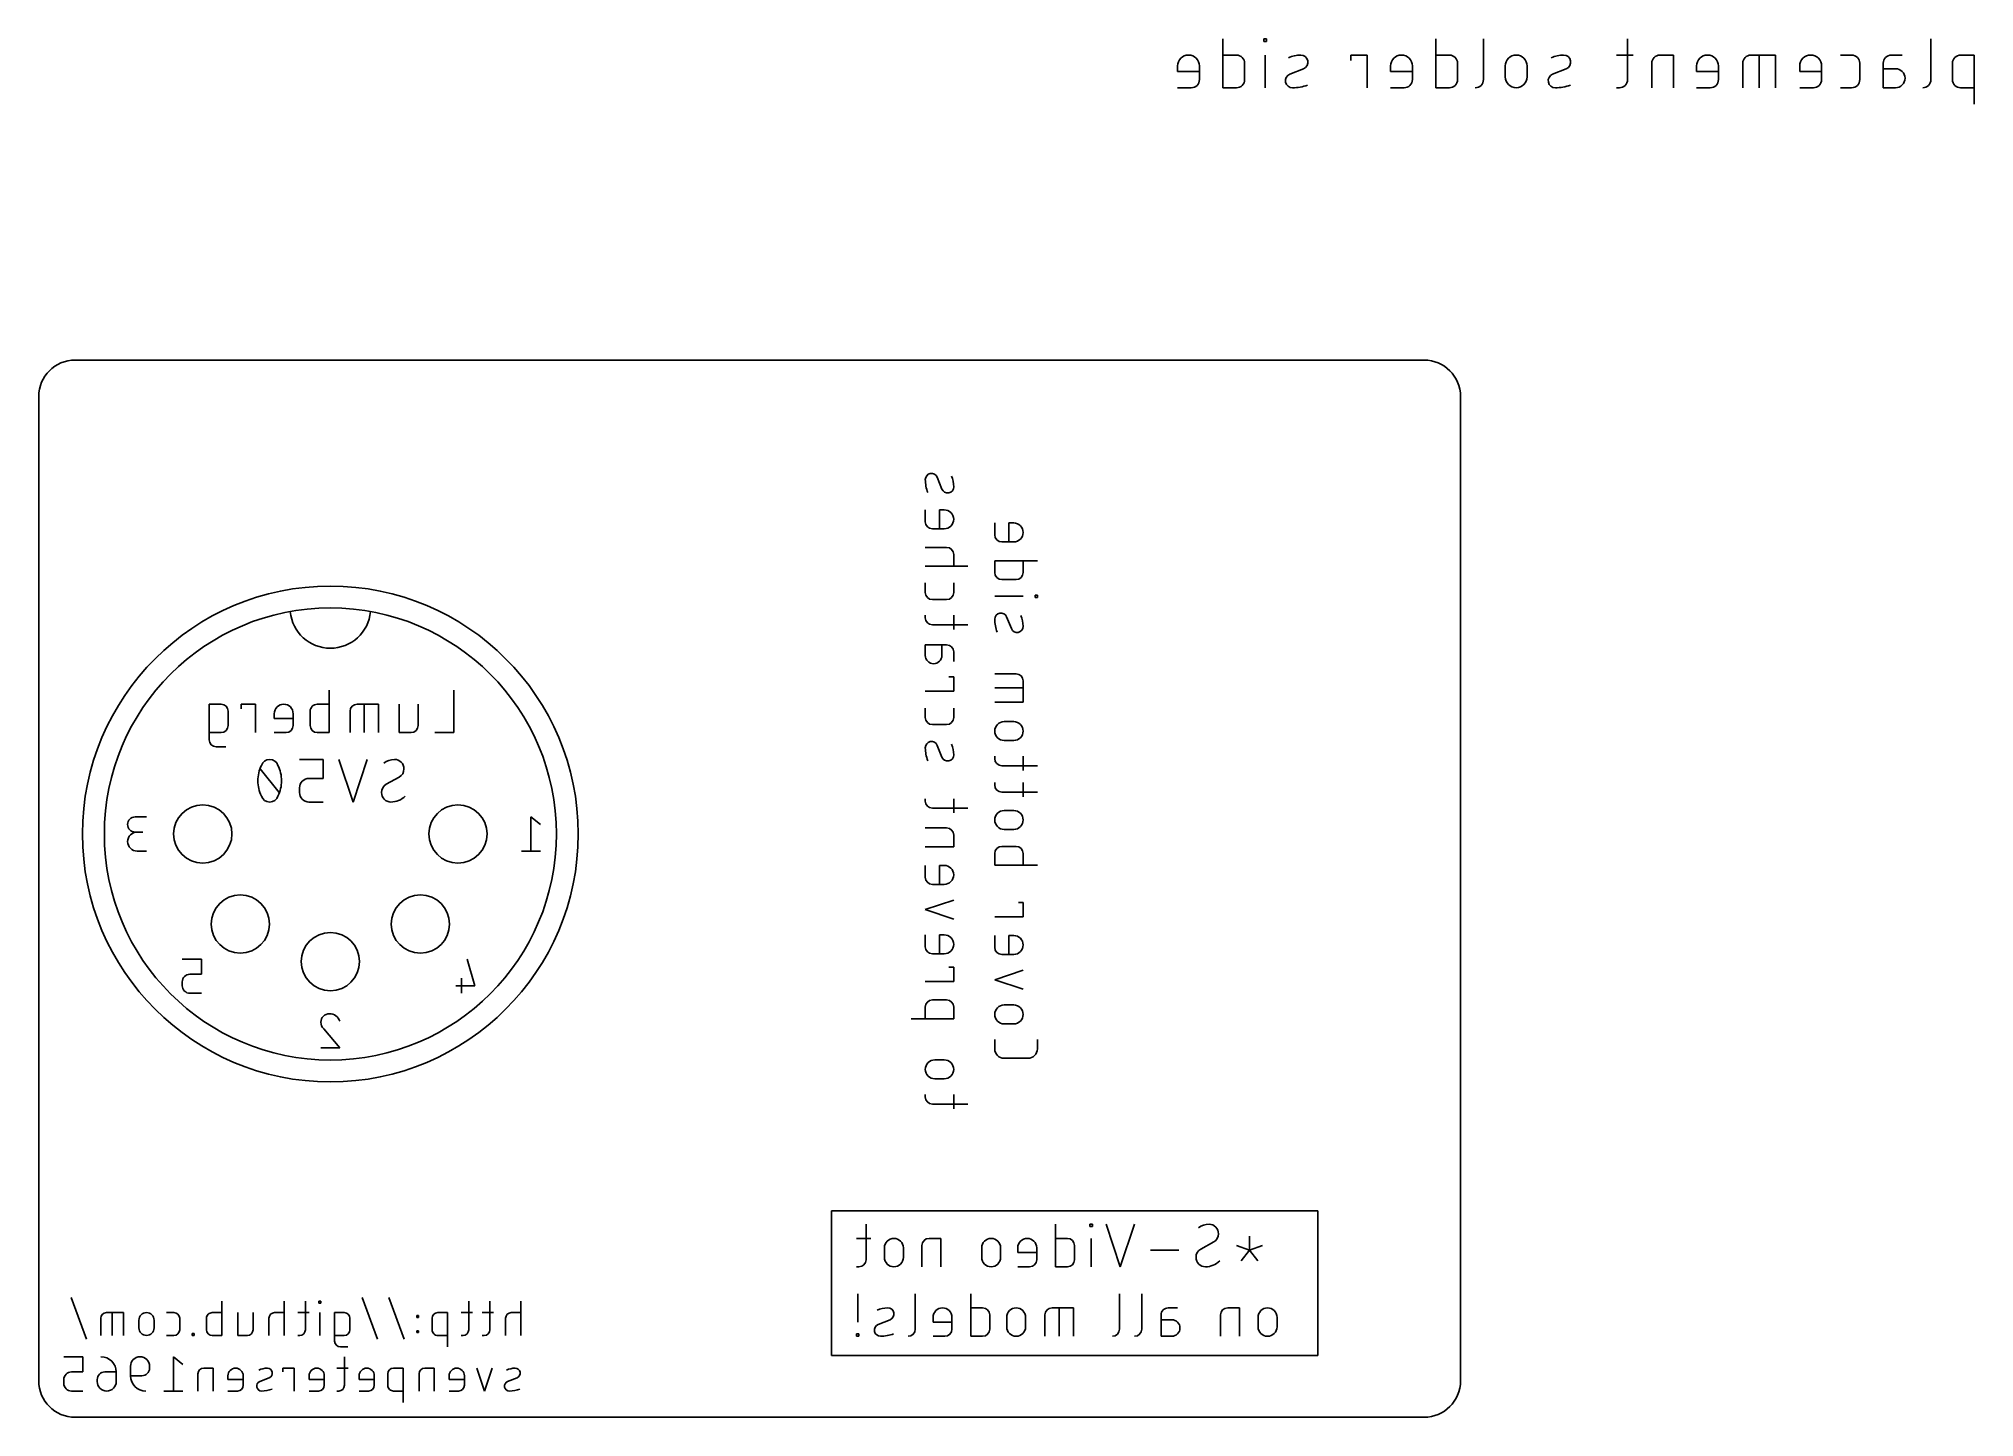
# Model space of a CAD drawing. Extents: x 0 to 53.1, y 0 to 37.8.
import ezdxf

# ---------------------------------------------------------------- set-up
doc = ezdxf.new("R2010")
doc.units = 0
for name, color, linetype in [('20', 30, 'CONTINUOUS'), ('22', 253, 'CONTINUOUS'), ('52', 253, 'CONTINUOUS')]:
    doc.layers.add(name, color=color, linetype=linetype)

msp = doc.modelspace()

# ---------------------------------------------------------------- linework, layer by layer
at = {"layer": '20'}
for p, q in [((1, 29), (38, 29)), ((0, 1), (0, 28)), ((39, 28), (39, 1)), ((38, 0), (1, 0))]:
    msp.add_line(p, q, dxfattribs=at)
for centre, start, end in [((1, 28), 90, 180), ((38, 28), 0, 90), ((1, 1), 180, 270), ((38, 1), 270, 0)]:
    msp.add_arc(centre, 1, start, end, dxfattribs=at)
at = {"layer": '22'}
for p, q in [((32.4804, 37.8139), (32.4804, 36.4676)), ((33.6753, 37.8139), (33.6005, 37.8139)), ((33.6005, 37.8139), (33.6005, 37.7391)), ((33.6005, 37.7391), (33.6753, 37.7391)), ((33.6753, 37.7391), (33.6753, 37.8139)), ((38.3208, 37.8139), (38.3208, 36.4676)), ((39.6287, 37.8139), (39.6287, 36.692)), ((43.5819, 37.8139), (43.5819, 36.692)), ((51.9027, 37.8139), (51.9027, 36.692)), ((32.8543, 37.3651), (32.4804, 37.3651)), ((33.6379, 36.4676), (33.6379, 37.3651)), ((36.4369, 37.3651), (35.9881, 37.3651)), ((35.9881, 37.3651), (35.9881, 37.2155)), ((36.4369, 36.4676), (36.4369, 37.3651)), ((38.6947, 37.3651), (38.3208, 37.3651)), ((43.7315, 37.3651), (43.2827, 37.3651)), ((44.8422, 37.3651), (44.4683, 37.3651)), ((44.8422, 36.4676), (44.8422, 37.3651)), ((47.6382, 37.3651), (46.9651, 37.3651)), ((47.1895, 36.4676), (47.1895, 37.3651)), ((47.6382, 36.4676), (47.6382, 37.3651)), ((49.7263, 37.3651), (49.4271, 37.3651)), ((50.8192, 37.3651), (51.1184, 37.3651)), ((53.0924, 37.3651), (52.7184, 37.3651)), ((53.0924, 36.0189), (53.0924, 37.3651)), ((31.2398, 37.066), (31.2398, 36.9164)), ((31.2398, 36.9164), (31.8381, 36.9164)), ((31.8381, 36.692), (31.8381, 37.066)), ((33.0787, 36.692), (33.0787, 37.1408)), ((34.3178, 36.8416), (34.6918, 36.9912)), ((37.0802, 37.066), (37.0802, 36.9164)), ((37.0802, 36.9164), (37.6785, 36.9164)), ((37.6785, 36.692), (37.6785, 37.066)), ((38.9191, 36.692), (38.9191, 37.1408)), ((40.2286, 37.066), (40.2286, 36.7668)), ((40.8269, 36.7668), (40.8269, 37.066)), ((41.5271, 36.8416), (41.9011, 36.9912)), ((44.2439, 37.1408), (44.2439, 36.4676)), ((45.4759, 37.066), (45.4759, 36.9164)), ((45.4759, 36.9164), (46.0742, 36.9164)), ((46.0742, 36.692), (46.0742, 37.066)), ((46.7408, 37.1408), (46.7408, 36.4676)), ((48.3048, 37.066), (48.3048, 36.9164)), ((48.3048, 36.9164), (48.9031, 36.9164)), ((48.9031, 36.692), (48.9031, 37.066)), ((49.9506, 36.692), (49.9506, 37.1408)), ((50.5948, 36.4676), (50.5948, 37.1408)), ((50.5948, 36.9912), (50.9314, 36.9912)), ((52.494, 37.1408), (52.494, 36.692)), ((31.2398, 36.4676), (31.6138, 36.4676)), ((32.4804, 36.4676), (32.8543, 36.4676)), ((37.0802, 36.4676), (37.4542, 36.4676)), ((38.3208, 36.4676), (38.6947, 36.4676)), ((43.3575, 36.4676), (43.2827, 36.4676)), ((45.4759, 36.4676), (45.8498, 36.4676)), ((48.3048, 36.4676), (48.6788, 36.4676)), ((49.4271, 36.4676), (49.7263, 36.4676)), ((50.9314, 36.4676), (50.5948, 36.4676)), ((52.7184, 36.4676), (53.0924, 36.4676)), ((24.6441, 25.7842), (24.7739, 25.4596)), ((24.3195, 24.891), (24.3195, 24.5664)), ((24.8388, 24.891), (24.709, 24.891)), ((24.709, 24.891), (24.709, 24.3717)), ((26.2246, 24.531), (26.2246, 24.2064)), ((26.7438, 24.531), (26.614, 24.531)), ((26.614, 24.531), (26.614, 24.0117)), ((24.5143, 24.3717), (24.8388, 24.3717)), ((26.4193, 24.0117), (26.7438, 24.0117)), ((24.9038, 23.8623), (24.3195, 23.8623)), ((25.0985, 23.343), (25.0985, 23.6675)), ((27.393, 23.4964), (26.2246, 23.4964)), ((26.2246, 23.4964), (26.2246, 23.1719)), ((27.0035, 23.1719), (27.0035, 23.4964)), ((24.3195, 23.343), (25.488, 23.343)), ((24.3195, 22.8843), (24.3195, 22.6246)), ((25.0985, 22.6246), (25.0985, 22.8843)), ((26.4193, 22.9771), (26.8087, 22.9771)), ((24.5143, 22.4299), (24.9038, 22.4299)), ((26.2246, 22.5188), (27.0035, 22.5188)), ((27.393, 22.5512), (27.328, 22.5512)), ((27.328, 22.5512), (27.328, 22.4863)), ((27.328, 22.4863), (27.393, 22.4863)), ((27.393, 22.4863), (27.393, 22.5512)), ((24.3195, 21.9325), (24.3195, 21.9974)), ((25.0985, 21.608), (25.0985, 21.9974)), ((26.5491, 21.9571), (26.6789, 21.6326)), ((25.488, 21.7378), (24.5143, 21.7378)), ((24.3195, 20.8973), (24.3195, 21.1894)), ((24.3195, 21.1894), (24.9038, 21.1894)), ((24.7739, 21.1894), (24.7739, 20.8973)), ((25.0985, 20.9947), (25.0985, 20.735)), ((25.0985, 20.3101), (24.9687, 20.3101)), ((25.0985, 19.9206), (25.0985, 20.3101)), ((26.8087, 20.3936), (26.2246, 20.3936)), ((27.0035, 19.6147), (27.0035, 20.1989)), ((7.965, 19.9492), (7.965, 18.7808)), ((11.3863, 19.9492), (11.3863, 18.7808)), ((24.3195, 19.9206), (25.0985, 19.9206)), ((26.2246, 20.0042), (27.0035, 20.0042)), ((5.0007, 19.5597), (4.6762, 19.5597)), ((4.6762, 19.5597), (4.6762, 18.5861)), ((5.1955, 18.9755), (5.1955, 19.365)), ((5.9449, 19.5597), (5.5555, 19.5597)), ((5.5555, 19.5597), (5.5555, 19.4299)), ((5.9449, 18.7808), (5.9449, 19.5597)), ((6.461, 19.3001), (6.461, 19.1703)), ((6.461, 19.1703), (6.9803, 19.1703)), ((6.9803, 18.9755), (6.9803, 19.3001)), ((7.4457, 18.9755), (7.4457, 19.365)), ((7.6404, 19.5597), (7.965, 19.5597)), ((8.541, 19.365), (8.541, 18.7808)), ((9.3199, 19.5597), (8.7357, 19.5597)), ((8.9304, 18.7808), (8.9304, 19.5597)), ((9.3199, 18.7808), (9.3199, 19.5597)), ((9.89, 18.7808), (9.89, 19.5597)), ((10.4093, 19.5597), (10.4093, 18.9755)), ((24.3195, 19.4553), (24.3195, 19.1957)), ((25.0985, 19.1957), (25.0985, 19.4553)), ((26.2246, 19.6147), (27.0035, 19.6147)), ((4.6762, 18.7808), (5.0007, 18.7808)), ((6.461, 18.7808), (6.7855, 18.7808)), ((7.965, 18.7808), (7.6404, 18.7808)), ((10.2145, 18.7808), (9.89, 18.7808)), ((11.3863, 18.7808), (10.867, 18.7808)), ((24.5143, 19.0009), (24.9038, 19.0009)), ((26.7438, 19.0827), (26.4842, 19.0827)), ((4.8709, 18.3913), (5.1306, 18.3913)), ((24.6441, 18.4309), (24.7739, 18.1064)), ((26.2246, 18.0673), (26.2246, 18.1323)), ((26.4842, 18.5634), (26.7438, 18.5634)), ((27.0035, 17.7428), (27.0035, 18.1323)), ((6.5954, 17.1354), (6.0762, 17.7846)), ((7.8034, 18.0442), (7.1542, 18.0442)), ((7.4139, 17.5249), (7.8034, 17.5249)), ((7.8034, 17.5249), (7.8034, 18.0442)), ((8.6218, 16.8758), (8.2323, 18.0442)), ((9.0113, 18.0442), (8.6218, 16.8758)), ((9.532, 17.3626), (9.889, 17.5574)), ((27.393, 17.8726), (26.4193, 17.8726)), ((7.1542, 17.1354), (7.1542, 17.2653)), ((26.2246, 17.3435), (26.2246, 17.4084)), ((27.393, 17.1487), (26.4193, 17.1487)), ((27.0035, 17.0189), (27.0035, 17.4084)), ((2.9611, 16.4699), (2.6478, 16.4699)), ((7.8034, 16.8758), (7.4139, 16.8758)), ((13.7611, 16.2611), (13.5, 16.4699)), ((13.5, 16.4699), (13.5, 15.5301)), ((24.3195, 16.9033), (24.3195, 16.9682)), ((25.488, 16.7086), (24.5143, 16.7086)), ((25.0985, 16.5788), (25.0985, 16.9682)), ((26.7438, 16.6443), (26.4842, 16.6443)), ((2.6478, 16.0522), (2.8566, 16.0522)), ((24.9038, 16.1661), (24.3195, 16.1661)), ((25.0985, 15.6468), (25.0985, 15.9714)), ((26.4842, 16.125), (26.7438, 16.125)), ((2.9611, 15.5301), (2.7, 15.5301)), ((13.7611, 15.5301), (13.2389, 15.5301)), ((24.3195, 15.6468), (25.0985, 15.6468)), ((26.2246, 15.1403), (26.2246, 15.4649)), ((26.4193, 15.6596), (26.8087, 15.6596)), ((27.0035, 15.4649), (27.0035, 15.1403)), ((24.3195, 15.1374), (24.3195, 14.8128)), ((24.8388, 15.1374), (24.709, 15.1374)), ((24.709, 15.1374), (24.709, 14.6181)), ((27.393, 15.1403), (26.2246, 15.1403)), ((24.5143, 14.6181), (24.8388, 14.6181)), ((24.3195, 13.9252), (25.0985, 14.1849)), ((25.0985, 13.6656), (24.3195, 13.9252)), ((27.0035, 14.1208), (26.8737, 14.1208)), ((27.0035, 13.7314), (27.0035, 14.1208)), ((26.2246, 13.7314), (27.0035, 13.7314)), ((24.3195, 13.2324), (24.3195, 12.9078)), ((24.8388, 13.2324), (24.709, 13.2324)), ((24.709, 13.2324), (24.709, 12.7131)), ((26.2246, 13.2153), (26.2246, 12.8908)), ((26.7438, 13.2153), (26.614, 13.2153)), ((26.614, 13.2153), (26.614, 12.696)), ((4.4611, 12.5699), (3.9389, 12.5699)), ((4.4611, 12.1522), (4.4611, 12.5699)), ((11.7522, 12.5699), (11.9611, 11.8389)), ((24.5143, 12.7131), (24.8388, 12.7131)), ((25.0985, 12.3472), (24.9687, 12.3472)), ((25.0985, 11.9577), (25.0985, 12.3472)), ((26.2246, 12.0032), (27.0035, 12.2628)), ((26.4193, 12.696), (26.7438, 12.696)), ((3.9389, 11.8389), (3.9389, 11.9434)), ((4.1478, 12.1522), (4.4611, 12.1522)), ((11.9611, 11.8389), (11.4389, 11.8389)), ((11.5956, 12.0478), (11.5956, 11.6301)), ((24.3195, 11.9577), (25.0985, 11.9577)), ((27.0035, 11.7435), (26.2246, 12.0032)), ((4.4611, 11.6301), (4.1478, 11.6301)), ((24.3195, 11.2528), (24.3195, 10.9283)), ((24.9038, 11.4476), (24.5143, 11.4476)), ((25.0985, 10.9283), (25.0985, 11.2528)), ((26.7438, 11.3103), (26.4842, 11.3103)), ((7.8173, 10.6522), (8.2611, 10.1301)), ((23.9301, 10.9283), (25.0985, 10.9283)), ((26.4842, 10.791), (26.7438, 10.791)), ((8.2611, 10.1301), (7.7389, 10.1301)), ((26.2246, 10.3658), (26.2246, 10.1061)), ((27.393, 10.1061), (27.393, 10.3658)), ((24.8388, 9.8034), (24.5792, 9.8034)), ((26.4842, 9.8465), (27.1333, 9.8465)), ((24.5792, 9.2841), (24.8388, 9.2841)), ((24.3195, 8.788), (24.3195, 8.8529)), ((25.488, 8.5933), (24.5143, 8.5933)), ((25.0985, 8.4635), (25.0985, 8.8529)), ((35.0838, 5.6638), (21.7488, 5.6638)), ((21.7488, 5.6638), (21.7488, 1.8538)), ((35.0838, 1.695), (35.0838, 5.6638)), ((22.824, 4.906), (22.4346, 4.906)), ((22.6942, 5.2955), (22.6942, 4.3218)), ((24.7466, 4.906), (24.422, 4.906)), ((24.7466, 4.1271), (24.7466, 4.906)), ((27.8908, 5.2955), (27.8908, 4.1271)), ((28.2153, 4.906), (27.8908, 4.906)), ((28.9009, 5.2955), (28.836, 5.2955)), ((28.836, 5.2955), (28.836, 5.2305)), ((28.836, 5.2305), (28.9009, 5.2305)), ((28.8684, 4.1271), (28.8684, 4.906)), ((28.9009, 5.2305), (28.9009, 5.2955)), ((29.6685, 4.1271), (29.2791, 5.2955)), ((30.058, 5.2955), (29.6685, 4.1271)), ((31.8741, 4.6139), (32.2311, 4.8086)), ((33.2118, 4.9709), (33.2118, 4.5814)), ((23.1986, 4.6463), (23.1986, 4.3867)), ((23.7179, 4.3867), (23.7179, 4.6463)), ((24.2273, 4.7113), (24.2273, 4.1271)), ((25.8656, 4.6463), (25.8656, 4.3867)), ((26.3849, 4.3867), (26.3849, 4.6463)), ((26.8562, 4.6463), (26.8562, 4.5165)), ((26.8562, 4.5165), (27.3755, 4.5165)), ((27.3755, 4.3218), (27.3755, 4.6463)), ((28.4101, 4.3218), (28.4101, 4.7113)), ((31.2772, 4.5814), (30.4983, 4.5814)), ((33.2118, 4.5814), (32.8548, 4.7113)), ((33.2118, 4.5814), (32.9846, 4.2893)), ((33.2118, 4.5814), (33.5688, 4.7113)), ((33.439, 4.2893), (33.2118, 4.5814)), ((22.4995, 4.1271), (22.4346, 4.1271)), ((26.8562, 4.1271), (27.1808, 4.1271)), ((27.8908, 4.1271), (28.2153, 4.1271)), ((1.3073, 2.1402), (0.8896, 3.2888)), ((9.293, 2.1402), (8.8753, 3.2888)), ((10.0245, 2.1402), (9.6068, 3.2888)), ((22.467, 2.6115), (22.467, 3.3904)), ((24.0452, 3.3904), (24.0452, 2.4168)), ((25.566, 3.3904), (25.566, 2.2221)), ((29.6459, 3.3904), (29.6459, 2.4168)), ((30.2555, 3.3904), (30.2555, 2.4168)), ((1.6996, 2.7145), (1.6996, 2.2446)), ((2.3261, 2.8711), (1.8562, 2.8711)), ((2.0128, 2.2446), (2.0128, 2.8711)), ((2.3261, 2.2446), (2.3261, 2.8711)), ((2.7489, 2.6623), (2.7489, 2.4534)), ((3.1666, 2.4534), (3.1666, 2.6623)), ((3.7099, 2.8711), (3.5011, 2.8711)), ((3.8666, 2.4012), (3.8666, 2.7145)), ((4.6036, 2.4012), (4.6036, 2.7145)), ((4.7602, 2.8711), (5.0213, 2.8711)), ((5.0213, 3.1844), (5.0213, 2.2446)), ((5.4616, 2.2446), (5.4616, 2.8711)), ((5.8793, 2.8711), (5.8793, 2.4012)), ((6.315, 2.7145), (6.315, 2.2446)), ((6.7327, 2.8711), (6.4716, 2.8711)), ((6.7327, 2.2446), (6.7327, 3.1844)), ((7.4192, 2.8711), (7.1059, 2.8711)), ((7.3147, 3.1844), (7.3147, 2.4012)), ((7.7387, 3.1844), (7.6865, 3.1844)), ((7.6865, 3.1844), (7.6865, 3.1322)), ((7.6865, 3.1322), (7.7387, 3.1322)), ((7.7126, 2.2446), (7.7126, 2.8711)), ((7.7387, 3.1322), (7.7387, 3.1844)), ((8.3789, 2.8711), (8.1179, 2.8711)), ((8.1179, 2.8711), (8.1179, 2.088)), ((8.5356, 2.4012), (8.5356, 2.7145)), ((10.4209, 2.7928), (10.3687, 2.7928)), ((10.3687, 2.7928), (10.3687, 2.7406)), ((10.3687, 2.7406), (10.4209, 2.7406)), ((10.4209, 2.7406), (10.4209, 2.7928)), ((10.791, 2.7145), (10.791, 2.4012)), ((11.2087, 2.8711), (10.9476, 2.8711)), ((11.2087, 1.9313), (11.2087, 2.8711)), ((11.8997, 2.8711), (11.5864, 2.8711)), ((11.7953, 3.1844), (11.7953, 2.4012)), ((12.4788, 2.8711), (12.1655, 2.8711)), ((12.3744, 3.1844), (12.3744, 2.4012)), ((12.8072, 2.7145), (12.8072, 2.2446)), ((13.2249, 2.8711), (12.9638, 2.8711)), ((13.2249, 2.2446), (13.2249, 3.1844)), ((23.0286, 2.5466), (23.3532, 2.6764)), ((24.5315, 2.7413), (24.5315, 2.6115)), ((25.0507, 2.4168), (25.0507, 2.7413)), ((25.8906, 3.001), (25.566, 3.001)), ((26.0853, 2.4168), (26.0853, 2.8063)), ((26.5508, 2.7413), (26.5508, 2.4817)), ((27.07, 2.4817), (27.07, 2.7413)), ((27.602, 2.8063), (27.602, 2.2221)), ((28.381, 3.001), (27.7968, 3.001)), ((27.9915, 2.2221), (27.9915, 3.001)), ((28.381, 2.2221), (28.381, 3.001)), ((30.7857, 2.2221), (30.7857, 2.8063)), ((30.7857, 2.6764), (31.0778, 2.6764)), ((30.9805, 3.001), (31.2401, 3.001)), ((32.4181, 2.8063), (32.4181, 2.2221)), ((32.9374, 3.001), (32.6129, 3.001)), ((32.9374, 2.2221), (32.9374, 3.001)), ((33.4468, 2.7413), (33.4468, 2.4817)), ((33.9661, 2.4817), (33.9661, 2.7413)), ((3.5011, 2.2446), (3.7099, 2.2446)), ((4.264, 2.2968), (4.2118, 2.2968)), ((4.2118, 2.2968), (4.2118, 2.2446)), ((4.2118, 2.2446), (4.264, 2.2446)), ((4.264, 2.2446), (4.264, 2.2968)), ((5.0213, 2.2446), (4.7602, 2.2446)), ((5.7226, 2.2446), (5.4616, 2.2446)), ((7.1581, 2.2446), (7.1059, 2.2446)), ((8.1179, 2.2446), (8.3789, 2.2446)), ((10.4209, 2.3751), (10.3687, 2.3751)), ((10.3687, 2.3751), (10.3687, 2.3229)), ((10.3687, 2.3229), (10.4209, 2.3229)), ((10.4209, 2.3229), (10.4209, 2.3751)), ((10.9476, 2.2446), (11.2087, 2.2446)), ((11.6386, 2.2446), (11.5864, 2.2446)), ((12.2178, 2.2446), (12.1655, 2.2446)), ((22.4995, 2.287), (22.4346, 2.287)), ((22.4346, 2.287), (22.4346, 2.2221)), ((22.4346, 2.2221), (22.4995, 2.2221)), ((22.4995, 2.2221), (22.4995, 2.287)), ((24.5315, 2.6115), (25.0507, 2.6115)), ((24.5315, 2.2221), (24.856, 2.2221)), ((25.566, 2.2221), (25.8906, 2.2221)), ((31.0778, 2.2221), (30.7857, 2.2221)), ((1.2115, 1.6604), (0.6894, 1.6604)), ((1.2115, 1.2427), (1.2115, 1.6604)), ((3.9546, 1.4516), (3.6936, 1.6604)), ((3.6936, 1.6604), (3.6936, 0.7206)), ((8.2745, 1.9313), (8.4834, 1.9313)), ((8.3859, 1.6604), (8.3859, 0.8772)), ((21.7488, 1.8538), (21.7488, 1.695)), ((21.7488, 1.695), (35.0838, 1.695)), ((0.8982, 1.2427), (1.2115, 1.2427)), ((2.1259, 1.2427), (1.8126, 1.2427)), ((2.1259, 0.9817), (2.1259, 1.2427)), ((2.5181, 1.3993), (2.5181, 1.1383)), ((2.5181, 1.1383), (2.8314, 1.1383)), ((3.0403, 1.3471), (3.0403, 1.3993)), ((4.3687, 1.1905), (4.3687, 0.7206)), ((4.7864, 1.3471), (4.5253, 1.3471)), ((4.7864, 0.7206), (4.7864, 1.3471)), ((5.1916, 1.1383), (5.1916, 1.0339)), ((5.6093, 0.8772), (5.6093, 1.1383)), ((6.0624, 0.9817), (6.3235, 1.0861)), ((7.0062, 1.3471), (6.693, 1.3471)), ((6.693, 1.3471), (6.693, 1.2427)), ((7.0062, 0.7206), (7.0062, 1.3471)), ((7.4167, 1.1383), (7.4167, 1.0339)), ((7.8343, 0.8772), (7.8343, 1.1383)), ((8.4903, 1.3471), (8.1771, 1.3471)), ((8.7882, 1.1383), (8.7882, 1.0339)), ((9.2059, 0.8772), (9.2059, 1.1383)), ((9.5762, 1.1905), (9.5762, 0.8772)), ((9.9938, 1.3471), (9.7328, 1.3471)), ((9.9938, 0.4073), (9.9938, 1.3471)), ((10.4342, 1.1905), (10.4342, 0.7206)), ((10.8518, 1.3471), (10.5908, 1.3471)), ((10.8518, 0.7206), (10.8518, 1.3471)), ((11.2571, 1.1383), (11.2571, 1.0339)), ((11.6748, 0.8772), (11.6748, 1.1383)), ((12.2279, 0.7206), (12.0191, 1.3471)), ((12.4368, 1.3471), (12.2279, 0.7206)), ((12.8594, 0.9817), (13.1205, 1.0861)), ((0.6894, 0.9294), (0.6894, 1.0339)), ((1.2115, 0.7206), (0.8982, 0.7206)), ((1.6037, 1.0339), (1.6037, 0.9817)), ((3.9546, 0.7206), (3.4325, 0.7206)), ((5.1916, 1.0339), (5.6093, 1.0339)), ((5.1916, 0.7206), (5.4527, 0.7206)), ((7.4167, 1.0339), (7.8343, 1.0339)), ((7.4167, 0.7206), (7.6777, 0.7206)), ((8.2293, 0.7206), (8.1771, 0.7206)), ((8.7882, 1.0339), (9.2059, 1.0339)), ((8.7882, 0.7206), (9.0493, 0.7206)), ((9.7328, 0.7206), (9.9938, 0.7206)), ((11.2571, 1.0339), (11.6748, 1.0339)), ((11.2571, 0.7206), (11.5182, 0.7206))]:
    msp.add_line(p, q, dxfattribs=at)
for radius in [6.8, 6.2]:
    msp.add_circle((8, 16), radius, dxfattribs=at)
for centre, radius, start, end in [((31.539, 37.066), 0.2992, 0, 180), ((32.8543, 37.1408), 0.2244, 0, 90), ((34.6291, 36.5159), 0.8493, 90.819, 114.2391), ((34.6198, 37.1712), 0.1939, 291.8014, 90.819), ((37.3794, 37.066), 0.2992, 0, 180), ((38.6947, 37.1408), 0.2244, 0, 90), ((40.5278, 37.066), 0.2992, 0, 180), ((41.8384, 36.5159), 0.8493, 90.819, 114.2391), ((41.8291, 37.1712), 0.1939, 291.8014, 90.819), ((44.4683, 37.1407), 0.2244, 90, 179.9992), ((45.775, 37.066), 0.2992, 0, 180), ((46.9651, 37.1407), 0.2244, 90, 179.9992), ((48.604, 37.066), 0.2992, 0, 180), ((49.7263, 37.1408), 0.2244, 0, 90), ((50.8192, 37.1408), 0.2244, 89.9992, 180), ((52.7184, 37.1407), 0.2244, 90, 179.9992), ((31.6138, 36.692), 0.2244, 270, 0.0008), ((32.8543, 36.692), 0.2244, 270, 0.0008), ((34.3899, 36.6615), 0.1939, 111.8014, 270.819), ((37.4542, 36.692), 0.2244, 270, 0.0008), ((38.6947, 36.692), 0.2244, 270, 0.0008), ((39.4043, 36.692), 0.2244, 270.0008, 0), ((40.5278, 36.7668), 0.2992, 180, 0), ((41.5991, 36.6615), 0.1939, 111.8014, 270.819), ((43.3575, 36.692), 0.2244, 269.9992, 360), ((45.8498, 36.692), 0.2244, 270, 0.0008), ((48.6788, 36.692), 0.2244, 270, 0.0008), ((49.7263, 36.692), 0.2244, 270, 0.0008), ((50.9314, 36.7294), 0.2618, 270, 90), ((51.6784, 36.692), 0.2244, 270.0008, 0), ((52.7184, 36.692), 0.2244, 180, 270), ((34.3745, 37.736), 1.2684, 270.819, 289.7904), ((41.5838, 37.736), 1.2684, 270.819, 289.7904), ((24.4878, 25.7217), 0.1683, 21.8011, 180.8182), ((25.4203, 25.735), 1.1008, 180.8181, 199.791), ((24.9302, 25.5222), 0.1683, 201.8011, 0.8182), ((24.3614, 25.514), 0.7371, 0.8181, 24.2388), ((24.5143, 24.5664), 0.1947, 180, 270), ((24.8388, 24.6313), 0.2596, 270, 90), ((26.7438, 24.2714), 0.2596, 270, 90), ((26.4193, 24.2064), 0.1947, 180, 270), ((24.9038, 23.6675), 0.1947, 0, 90), ((26.4193, 23.1719), 0.1947, 180, 270), ((26.8087, 23.1719), 0.1947, 270, 0), ((24.5143, 22.6246), 0.1947, 180, 270), ((24.9038, 22.6246), 0.1947, 270, 0), ((8, 22.2), 1.1045, 185.1944, 354.8056), ((24.5143, 21.9325), 0.1947, 180, 270), ((26.3928, 21.8946), 0.1683, 21.8011, 180.8182), ((27.3253, 21.9079), 1.1008, 180.8181, 199.791), ((26.2664, 21.687), 0.7371, 0.8181, 24.2388), ((26.8352, 21.6951), 0.1683, 201.8011, 0.8182), ((24.5467, 20.8973), 0.2272, 180, 0), ((24.9038, 20.9947), 0.1947, 0, 90), ((26.8087, 20.1989), 0.1947, 0, 90), ((5.0007, 19.365), 0.1947, 0, 90), ((6.7206, 19.3001), 0.2596, 0, 180), ((7.6404, 19.365), 0.1947, 89.9991, 180), ((8.7357, 19.365), 0.1947, 90, 180), ((24.5143, 19.1957), 0.1947, 180, 270), ((24.9038, 19.1957), 0.1947, 270, 0), ((4.8709, 18.5861), 0.1947, 180, 270), ((5.0007, 18.9755), 0.1947, 270, 0), ((6.7855, 18.9755), 0.1947, 270, 0), ((7.6404, 18.9755), 0.1947, 180.0018, 270), ((10.2145, 18.9755), 0.1947, 270, 0), ((26.4842, 18.8231), 0.2596, 90, 270), ((26.7438, 18.8231), 0.2596, 270, 90), ((24.4878, 18.3684), 0.1683, 21.8011, 180.8182), ((25.4203, 18.3817), 1.1008, 180.8181, 199.791), ((24.9302, 18.1689), 0.1683, 201.8011, 0.8182), ((24.3614, 18.1607), 0.7371, 0.8181, 24.2388), ((26.4193, 18.0673), 0.1947, 180, 270), ((6.9741, 17.46), 0.9628, 154.0109, 180.0001), ((6.3358, 17.804), 0.2402, 90.0002, 161.0741), ((6.3358, 17.804), 0.2402, 18.9249, 90), ((5.6975, 17.46), 0.9629, 359.9999, 25.9891), ((7.4139, 17.2653), 0.2596, 90, 180), ((9.7591, 17.5574), 0.4868, 90, 126.8706), ((9.7591, 17.7846), 0.2596, 0, 90), ((9.7551, 17.7846), 0.2637, 300.5101, 359.9999), ((6.9741, 17.46), 0.9629, 180, 205.9888), ((6.3358, 17.116), 0.2402, 198.9267, 270), ((6.3358, 17.116), 0.2402, 270.0002, 341.0746), ((5.6975, 17.46), 0.9629, 334.0112, 360), ((7.4139, 17.1354), 0.2596, 180, 270), ((9.6658, 17.1354), 0.2637, 120.5098, 180.0002), ((9.6618, 17.1354), 0.2596, 180, 270), ((9.6618, 17.4243), 0.5485, 269.9999, 315.2393), ((26.4193, 17.3435), 0.1947, 180, 270), ((2.6478, 16.2611), 0.2088, 90, 270), ((24.5143, 16.9033), 0.1947, 180, 270), ((26.4842, 16.3847), 0.2596, 90, 270), ((26.7438, 16.3847), 0.2596, 270, 90), ((2.7, 15.7912), 0.2611, 90, 270), ((24.9038, 15.9714), 0.1947, 0, 90), ((26.4193, 15.4649), 0.1947, 90.0009, 180), ((26.8087, 15.4649), 0.1947, 0, 90), ((24.8388, 14.8777), 0.2596, 270, 90), ((24.5143, 14.8128), 0.1947, 180, 270), ((24.5143, 12.9078), 0.1947, 180, 270), ((24.8388, 12.9727), 0.2596, 270, 90), ((26.4193, 12.8908), 0.1947, 180, 270), ((26.7438, 12.9557), 0.2596, 270, 90), ((4.1478, 11.9434), 0.2088, 90, 180), ((4.1478, 11.8389), 0.2088, 180, 270), ((24.5143, 11.2528), 0.1947, 90, 180), ((24.9038, 11.2528), 0.1947, 0, 90), ((26.4842, 11.0507), 0.2596, 90, 270), ((26.7438, 11.0507), 0.2596, 270, 90), ((7.9739, 10.835), 0.235, 90, 180), ((7.9913, 10.835), 0.2524, 180.0002, 226.396), ((7.9739, 10.7681), 0.3018, 17.9442, 90.0001), ((26.4842, 10.1061), 0.2596, 180, 270), ((27.1333, 10.1061), 0.2596, 270, 359.9993), ((24.5792, 9.5437), 0.2596, 90, 270), ((24.8388, 9.5437), 0.2596, 270, 90), ((24.5143, 8.788), 0.1947, 180, 270), ((23.4582, 4.6463), 0.2596, 0, 180), ((24.422, 4.7112), 0.1947, 90, 179.9982), ((26.1252, 4.6463), 0.2596, 0, 180), ((27.1158, 4.6463), 0.2596, 0, 180), ((28.2153, 4.7113), 0.1947, 0, 90), ((32.1013, 4.8086), 0.4868, 90, 126.8706), ((32.1013, 5.0358), 0.2596, 0, 90), ((32.0972, 5.0358), 0.2637, 300.5101, 359.9999), ((22.4995, 4.3218), 0.1947, 270, 0), ((23.4582, 4.3867), 0.2596, 180, 0), ((26.1252, 4.3867), 0.2596, 180, 0), ((27.1808, 4.3218), 0.1947, 270, 0), ((28.2153, 4.3218), 0.1947, 270, 0), ((32.008, 4.3867), 0.2637, 120.5098, 180.0002), ((32.0039, 4.3867), 0.2596, 180, 270), ((32.0039, 4.6756), 0.5485, 269.9999, 315.2393), ((1.8562, 2.7145), 0.1566, 90, 180), ((2.9577, 2.6623), 0.2088, 0, 180), ((3.7099, 2.7145), 0.1566, 0, 90), ((4.7602, 2.7145), 0.1566, 89.9989, 180), ((6.4716, 2.7145), 0.1566, 90, 179.9977), ((8.3789, 2.7145), 0.1566, 0, 90), ((10.9476, 2.7145), 0.1566, 90, 179.9977), ((12.9638, 2.7145), 0.1566, 90, 179.9977), ((23.2988, 2.2639), 0.7371, 90.8181, 114.2388), ((23.2907, 2.8327), 0.1683, 291.8011, 90.8182), ((24.7911, 2.7413), 0.2596, 0, 180), ((25.8906, 2.8063), 0.1947, 0, 90), ((26.8104, 2.7413), 0.2596, 0, 180), ((27.7968, 2.8063), 0.1947, 90, 180), ((30.9805, 2.8063), 0.1947, 89.9991, 180), ((31.0778, 2.4492), 0.2272, 270, 90), ((32.6129, 2.8062), 0.1947, 90, 179.9982), ((33.7065, 2.7413), 0.2596, 0, 180), ((2.9577, 2.4534), 0.2088, 180, 0), ((3.7099, 2.4012), 0.1566, 270, 0), ((4.7602, 2.4012), 0.1566, 180.0023, 270), ((5.7226, 2.4012), 0.1566, 270, 0), ((7.1581, 2.4012), 0.1566, 270, 0), ((8.3789, 2.4012), 0.1566, 270, 0), ((10.9476, 2.4012), 0.1566, 180, 270.0011), ((11.6386, 2.4012), 0.1566, 270, 0), ((12.2178, 2.4012), 0.1566, 270, 0), ((23.0911, 2.3903), 0.1683, 111.8011, 270.8182), ((23.0778, 3.3228), 1.1008, 270.8181, 289.791), ((23.8505, 2.4168), 0.1947, 270, 0), ((24.856, 2.4168), 0.1947, 270, 0), ((25.8906, 2.4168), 0.1947, 270, 0), ((26.8104, 2.4817), 0.2596, 180, 0), ((29.4512, 2.4168), 0.1947, 270, 0), ((30.0607, 2.4168), 0.1947, 270, 0), ((33.7065, 2.4817), 0.2596, 180, 0), ((1.7082, 1.2427), 0.4177, 0, 90), ((2.7792, 1.3993), 0.2611, 0, 180), ((8.2745, 2.088), 0.1566, 180, 270), ((0.8982, 1.0339), 0.2088, 90, 180), ((1.8126, 1.0339), 0.2088, 90, 180), ((2.9358, 1.1383), 0.4177, 180, 270), ((2.8314, 1.3471), 0.2088, 270, 0), ((4.5253, 1.1905), 0.1566, 90, 179.9977), ((5.4005, 1.1383), 0.2088, 0, 180), ((6.2797, 0.7543), 0.5929, 90.8174, 114.2394), ((6.2732, 1.2118), 0.1354, 291.8017, 90.8174), ((7.6255, 1.1383), 0.2088, 0, 180), ((8.9971, 1.1383), 0.2088, 0, 180), ((9.7328, 1.1905), 0.1566, 90, 179.9977), ((10.5908, 1.1905), 0.1566, 90, 179.9977), ((11.466, 1.1383), 0.2088, 0, 180), ((13.0767, 0.7543), 0.5929, 90.8174, 114.2394), ((13.0702, 1.2118), 0.1354, 291.8017, 90.8174), ((0.8982, 0.9294), 0.2088, 180, 270), ((1.8648, 0.9817), 0.2611, 180, 0), ((5.4527, 0.8772), 0.1566, 270, 0), ((6.1127, 0.856), 0.1354, 111.8017, 270.8174), ((6.102, 1.6059), 0.8854, 270.8174, 289.7915), ((7.6777, 0.8772), 0.1566, 270, 0), ((8.2293, 0.8772), 0.1566, 270, 0), ((9.0493, 0.8772), 0.1566, 270, 0), ((9.7328, 0.8772), 0.1566, 180, 270.0011), ((11.5182, 0.8772), 0.1566, 270, 0), ((12.9097, 0.856), 0.1354, 111.8017, 270.8174), ((12.899, 1.6059), 0.8854, 270.8174, 289.7915)]:
    msp.add_arc(centre, radius, start, end, dxfattribs=at)
at = {"layer": '52'}
for centre in [(4.5, 16), (11.5, 16), (5.53, 13.53), (10.47, 13.53), (8, 12.5)]:
    msp.add_circle(centre, 0.8, dxfattribs=at)

doc.saveas('drawing.dxf')
